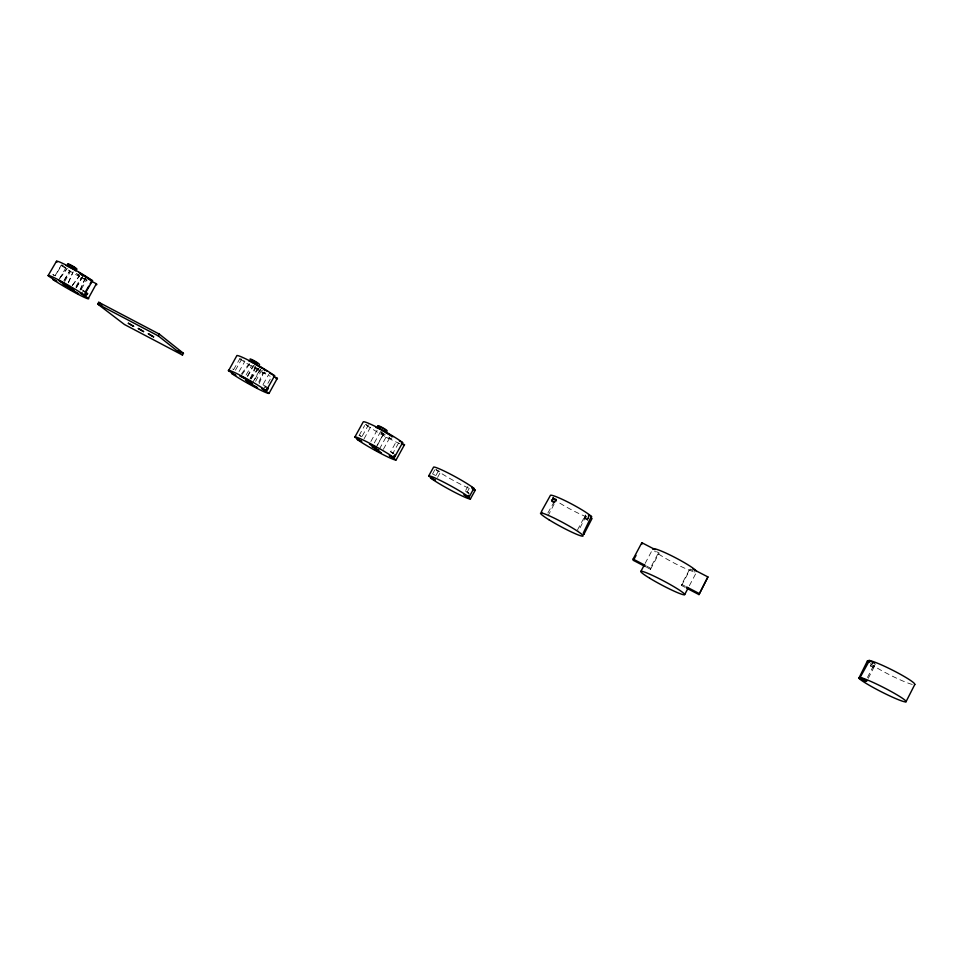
<?xml version="1.0" encoding="UTF-8"?>
<svg xmlns="http://www.w3.org/2000/svg" width="963" height="963" viewBox="0 0 963 963"><rect width="100%" height="100%" fill="white"/><g stroke="black" fill="none" stroke-linecap="round" stroke-linejoin="round"><path stroke-width="0.72" stroke-dasharray="4.82 3.61" d="M685.307 587.466L681.575 585.528L681.66 584.372L690.399 567.857M587.274 518.708C579.04 513.712 590.475 523.98 588.393 515.012M587.418 519.081L588.537 515.398M588.104 518.708L588.838 516.252M588.237 519.081L588.983 516.637M251.15 378.796L255.845 367.072M259.191 383.623L263.597 372.609M382.287 431.003C378.796 434.674 391.748 441.873 393.012 436.937M250.151 378.724L255.147 367.059M258.806 382.179L262.911 372.573M80.302 289.851L85.454 278.018M68.493 282.592L73.164 271.891M68.192 282.869L72.935 272.108M79.977 290.092L85.225 278.211M867.434 677.507L874.139 664.446M872.851 662.725L870.299 665.866L873.501 667.528L875.319 664.001M868.253 678.337L875.68 663.856M681.575 585.528L690.254 569.121L692.734 570.409M689.376 585.697L696.044 573.069M645.126 563.415L651.494 551.462M646.57 567.255L650.519 569.314L650.374 568.062L658.427 552.906M650.519 569.314L659.174 553.015L656.549 551.655M255.64 381.324L261.154 370.996M247.455 376.136L253.088 365.639M577.439 530.023L585.54 514.952M584.481 517.564L585.685 515.337M587.863 520.309L584.818 518.419L586.599 515.085L578.101 531.54M547.851 513.002L556.06 498.569L554.267 501.892L551.378 500.387L553.641 497.004M554.7 502.794L556.494 499.484L554.279 498.34C546.057 501.446 561.032 505.768 551.823 501.302M548.055 515.867L556.494 499.484M465.382 490.998L468.572 492.912L465.382 490.998L467.801 486.568M469.234 488.385L466.838 492.779L468.728 493.766M432.447 474.121L435.18 469.137M438.334 471.136L435.914 475.529L433.097 474.049L435.372 475.481M437.575 477.419L440.573 471.966M370.875 441.487L377.099 430.268M374.33 442.908L380.626 431.556M375.606 448.132L383.743 433.434M377.424 445.159L383.635 433.952M379.41 449.071L387.09 435.204M383.382 449.288L390.147 437.046M393.891 453.717L390.653 451.779L396.6 441.006M398.526 443.124L392.615 453.814L392.146 453.344L394.914 454.789M359.091 435.541L364.664 425.514M361.895 436.696L359.151 435.252L362.413 437.202L361.895 436.696L368.504 424.803M364.062 438.827L370.611 427.018L365.362 424.262M247.635 376.437L253.895 365.374M252.679 382.504L260.311 368.985M262.911 384.755L266.233 386.741L262.911 384.755L268.749 374.39M267.883 383.346L270.784 378.206M233.6 369.684L239.823 358.705L244.867 361.33L238.343 372.85M241.942 358.718L235.369 370.31L236.079 370.911M76.546 287.48L82.926 276.393M64.497 280.064L69.565 271.301M76.029 286.384L81.265 277.356M81.193 289.418L84.624 291.44L81.193 289.418L86.971 279.439M55.156 275.623L61.126 265.367L65.857 267.846L59.405 278.933M64.653 281.533L70.66 271.193M63.919 280.63L69.854 270.495M75.921 287.961L82.469 276.778M246.083 375.004L251.837 365.326M254.473 379.904L260.564 369.672M251.102 378.941L258.891 368.155M241.785 374.848L249.73 363.882M72.478 285.337L79.315 276.104L77.004 274.311M60.212 277.813L67.193 268.424M59.935 278.102L66.977 268.653M72.177 285.59L79.086 276.309M250.151 378.88L258.253 368.143M241.557 373.752L249.224 363.605M870.299 665.866L873.212 662.58M551.378 500.387L553.833 497.414M552.016 501.699L554.279 498.34M263.164 389.016L265.571 386.163M81.337 293.486L83.697 290.73M873.501 667.528L870.66 665.734M381.095 433.145L385.272 434.903M256.242 367.649C255.376 368.504 264.488 373.656 265.8 373.126M77.449 274.371L79.171 275.141M86.586 280.149L80.098 276.622M257.47 368.179L259.095 368.998M79.833 275.225L78.172 274.359M556.686 499.893L551.149 497.028L551.63 497.462A24.123 2.588 28.2 0 0 587.31 517.167M551.173 499.978L554.267 501.892M584.818 518.419L587.731 519.936M646.39 565.979L650.374 568.062M681.66 584.372L685.415 586.335M436.263 469.703L439.489 471.401M390.653 451.779L393.434 453.236M267.702 388.029L265.054 386.632L265.716 387.21M467.452 492.851L469.342 493.85M384.008 433.844L381.119 432.074M260.01 369.479L260.937 369.985M76.342 273.336L77.269 273.853M261.852 370.514L262.743 371.044M388.944 436.961L389.738 437.455M84.419 278.09L85.225 278.596M255.412 366.554L254.581 366M264.307 372.031L264.933 372.452M61.126 265.367L62.029 265.993A23.305 1.842 30 0 0 72.105 272.385M239.823 358.705L240.581 359.259A23.341 2.022 29.5 0 0 270.194 376.244M53.82 275.274L52.845 274.539L55.324 275.851L61.825 264.681L65.857 267.846M391.002 438.309L391.821 439.08M232.733 368.925L233.443 369.527M87.152 280.751A23.305 1.842 30 0 1 74.031 273.516M399.97 443.69A23.594 2.131 29 0 1 366 424.767M468.584 488.06A23.858 2.07 28.7 0 1 435.77 469.607M694.877 571.998A24.749 2.648 27.7 0 1 693.926 571.757M692.782 571.42A24.749 2.648 27.7 0 1 672.523 562.199A24.749 2.648 27.7 0 1 654.575 551.101M912.286 684.428A26.591 2.733 26.8 0 1 890.787 675.388A26.591 2.733 26.8 0 1 869.601 663.11"/><path stroke-width="1.44" d="M354.805 437.166L354.805 437.021A23.618 1.854 29 0 1 370.815 443.859A23.618 1.854 29 0 1 393.566 457.377L394.192 457.858L402.618 442.607L401.992 442.113A23.594 2.131 29 0 0 379.338 428.487A23.594 2.131 29 0 0 363.232 421.878L354.805 437.166L361.763 441.56L357.008 439.297L357.67 439.778A23.618 1.854 29 0 0 380.084 453.079A23.618 1.854 29 0 0 396.082 459.977L404.496 444.713L401.836 443.317M686.547 588.116L698.969 594.592L707.913 576.933L692.903 569.157M707.913 576.933L698.969 594.592M404.496 444.713L404.436 444.846A23.594 2.131 29 0 1 403.016 444.75M385.706 430.208L384.863 429.426M906.014 701.726L914.79 684.512M914.501 684.669A26.591 2.733 26.8 0 0 898.202 673.113A26.591 2.733 26.8 0 0 869.505 660.462L860.115 677.434L860.717 677.567A26.627 2.42 27 0 1 898.623 695.828A26.627 2.42 27 0 1 893.423 697.585A26.627 2.42 27 0 1 858.876 678.193L867.41 660.955L869.649 662.123M684.705 594.544L688.039 588.224M645.246 566.569L633.401 560.382L633.124 559.07L641.84 542.699L655.117 549.584M633.401 560.382L636.062 555.386M640.889 571.384L644.428 564.751M541.82 512.28A24.147 2.299 28.3 0 1 541.519 511.365L550.523 495.187A24.123 2.588 28.2 0 1 569.759 503.023A24.123 2.588 28.2 0 1 591.33 516.337L583.265 533.141A24.147 2.299 28.3 0 1 583.819 534.441L592.064 518.431A24.123 2.588 28.2 0 1 590.704 518.25M470.486 498.93L463.925 494.729L469.053 497.197L473.892 488.337L473.327 487.892A23.858 2.07 28.7 0 0 450.961 474.446A23.858 2.07 28.7 0 0 433.603 467.091L428.679 475.975L435.384 480.26L430.389 477.853L430.991 478.31A23.87 1.902 28.7 0 0 453.104 491.467A23.87 1.902 28.7 0 0 470.353 499.003L475.289 490.143L472.014 488.434M228.508 370.815L236.742 355.841A23.341 2.022 29.5 0 1 250.693 361.366A23.341 2.022 29.5 0 1 273.877 375.233L274.611 375.775L266.245 390.629L265.499 390.099A23.365 1.757 29.4 0 0 242.231 376.34A23.365 1.757 29.4 0 0 228.375 370.599L235.863 375.401L231.529 373.343L232.3 373.885A23.365 1.757 29.4 0 0 255.207 387.403A23.365 1.757 29.4 0 0 269.11 393.241L277.332 378.29L273.516 376.292M182.44 355.058L183.427 353.325L159.316 334.101L98.756 302.286L97.72 304.067L124.468 324.507L182.44 355.058L158.281 335.906L97.72 304.067M158.281 335.906L159.316 334.101M88.704 286.228L85.117 292.427L87.609 293.739L85.262 296.484L80.338 293.185L84.226 295.003L92.52 280.702L91.629 280.089A23.305 1.842 30 0 0 67.783 265.92A23.305 1.842 30 0 0 56.757 261.876L57.058 262.189M90.137 283.748L91.581 281.28L87.705 278.187L92.52 280.702M55.746 280.967L52.917 279.475L53.82 280.089A23.329 1.601 29.9 0 0 77.353 293.896A23.329 1.601 29.9 0 0 88.415 298.265L96.36 283.772L91.581 281.28M48.15 275.538L56.456 261.286M467.224 497.209L468.861 495.247M392.483 457.702L394.914 454.789L395.372 455.27L392.94 458.171L389.305 455.523L394.192 457.858M265.307 390.882L267.702 388.029L268.364 388.607L265.969 391.447L261.78 388.522L266.245 390.629M84.347 295.773L86.682 293.029L87.609 293.739M428.679 475.975L428.776 475.878A23.87 1.902 28.7 0 1 446.074 483.378A23.87 1.902 28.7 0 1 468.5 496.752L469.053 497.197M69.625 265.102L74.921 267.87L72.069 266.691M80.808 273.986L85.803 276.887M475.289 490.143L475.144 490.227A23.858 2.07 28.7 0 1 474.157 490.143M251.776 360.222L257.41 363.171L256.808 363.171M264.091 369.84L264.705 369.852M259.601 364.736C259.89 363.424 247.563 356.804 250.368 359.717M375.991 427.476L377.496 428.017M88.199 278.319L78.617 272.36M386.789 431.159C390.015 431.376 375.702 423.467 377.833 426.2M76.715 269.363C79.195 269.375 65.195 261.454 67.94 264.344M66.158 265.475L73.248 269.255M248.779 360.908L250.031 361.45M391.243 436.468L391.881 436.733M385.393 430.545L386.139 430.882M75.427 268.773L76.125 269.11M86.477 277.549L87.164 277.886M378.254 428.366L380.975 429.751M256.278 363.244L257.145 363.677M250.813 361.835L253.546 363.28M259.432 366.458L267.184 371.249M386.392 432.977L388.053 433.868M588.393 515.012L591.776 516.758M868.891 660.341L874.548 663.278M633.124 559.07L645.066 565.293M686.667 586.985L699.186 593.509M860.115 677.434L866.893 680.973L865.424 681.431L858.695 677.916M259.757 366.963L262.538 368.408M269.484 373.102L274.611 375.775M399.404 440.934L402.618 442.607M471.689 487.194L473.892 488.337M54.795 280.245L56.685 281.244L48.475 276.092A23.329 1.601 29.9 0 1 59.393 280.329A23.329 1.601 29.9 0 1 83.336 294.401L84.226 295.003M85.262 296.484L88.139 297.988M265.969 391.447L269.026 393.048M392.94 458.171L396.13 459.857M178.155 350.556L183.427 353.325M386.464 432.748L392.892 436.757M73.754 267.895L74.633 268.364M254.437 362.232L255.376 362.75M381.938 430.28L382.877 430.822M254.485 363.821L256.989 365.374M388.607 434.181L389.606 434.795M81.265 274.624L82.12 275.141M383.756 431.352L385.862 432.736M384.442 429.149L379.169 426.525L379.675 427.066M74.079 269.784L75.896 271.048M68.554 264.777L69.288 265.258M257.639 365.808L258.529 366.494M98.756 302.286L102.234 304.958M96.36 283.772L96.637 284.073A23.305 1.842 30 0 1 95.65 284.53M867.41 660.955L867.579 661.244A26.591 2.733 26.8 0 0 868.036 661.762M277.332 378.29L277.416 378.495A23.341 2.022 29.5 0 1 275.936 378.555M641.84 542.699L642.044 544.143M652.962 549.416A24.749 2.648 27.7 0 1 672.692 556.325A24.749 2.648 27.7 0 1 696.646 571.48M369.491 443.979L376.039 447.663L369.611 443.991M372.236 446.688L378.712 450.335L372.236 446.688M374.92 449.348L381.348 452.959L375.04 449.36M58.466 280.161C63.618 284.964 77.437 290.802 58.466 280.161M69.914 288.804L78.581 293.799L69.914 288.804M245.613 380.108L251.981 383.743L245.613 380.108M63.281 284.121L73.778 290.248L63.281 284.121M240.906 376.064L239.859 376.015L250.115 381.396L240.906 376.064M248.502 382.54L247.455 382.467L257.542 387.764L248.502 382.54M128.344 323.255L133.592 326.337L128.344 323.255M138.347 328.515L143.583 331.597L138.347 328.515M148.386 333.8L153.611 336.881L148.386 333.8M548.85 519.695A24.147 2.263 28.3 0 0 582.916 536.114A24.147 2.263 28.3 0 0 553.653 517.841A24.147 2.263 28.3 0 0 548.85 519.695M649.796 578.282A24.785 2.239 27.9 0 0 684.573 594.725A24.785 2.239 27.9 0 0 653.937 576.091A24.785 2.239 27.9 0 0 649.796 578.282"/></g></svg>
